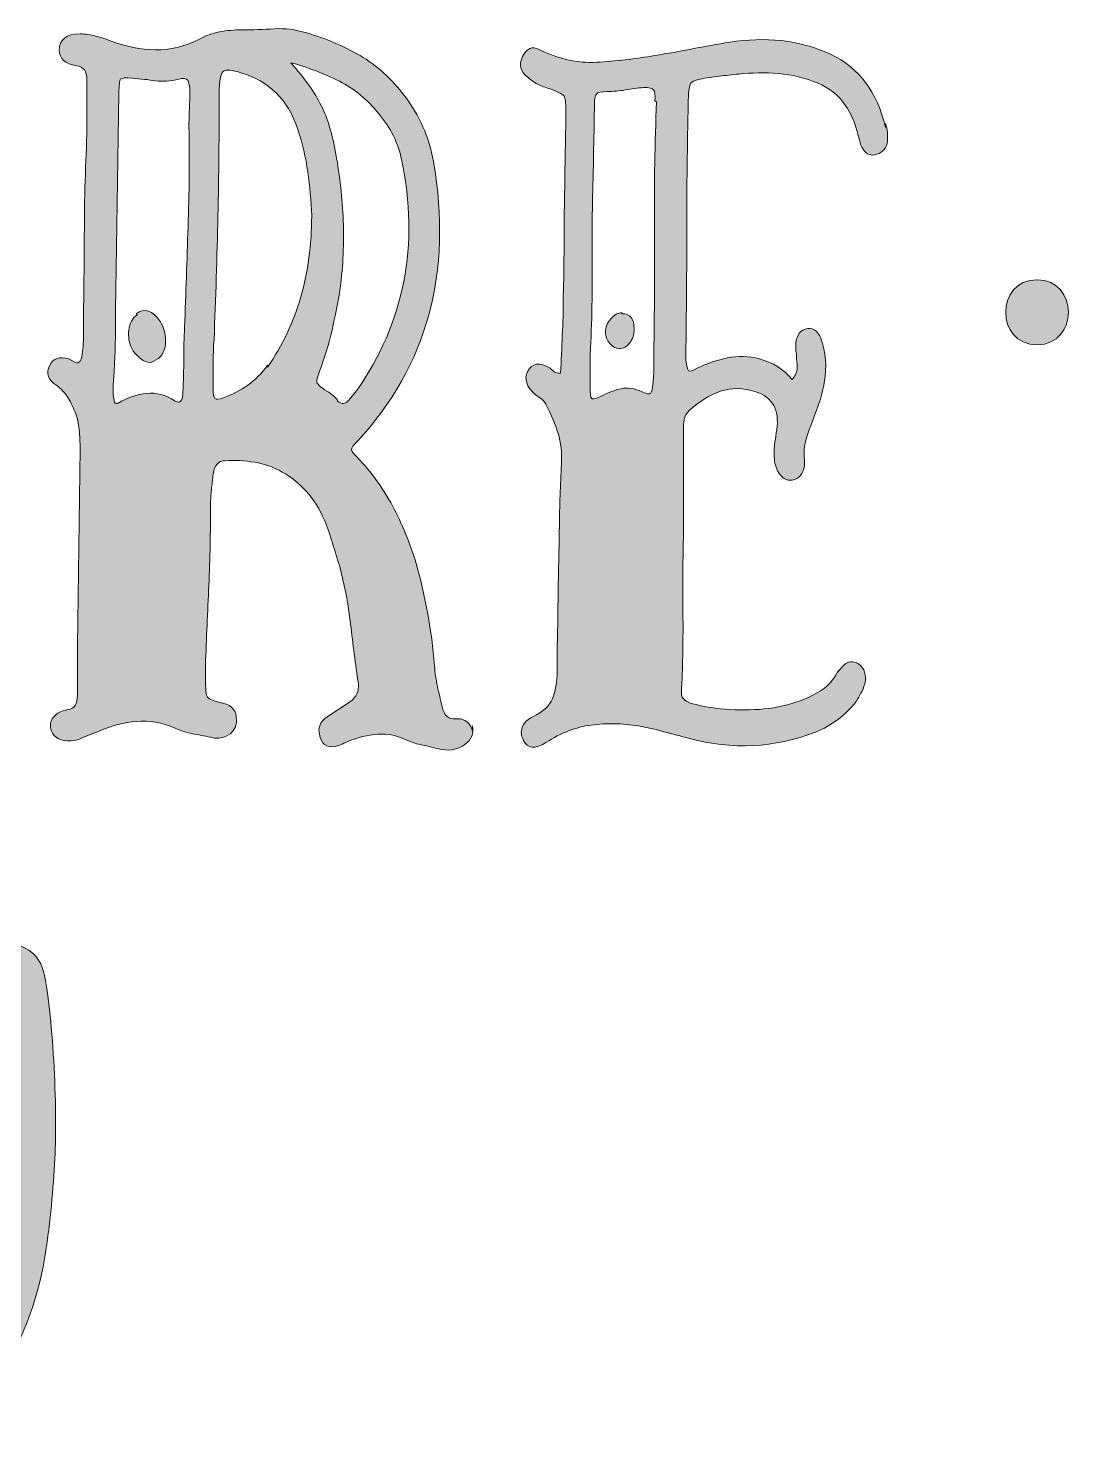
# Model space of a CAD drawing. Header units: inches. Extents: x 96 to 984, y -1025 to -55.
# Drawn here: x 741.5 to 952.5, y -853.2 to -570.7 of the extents above; entities that cross this region are included whole.
import ezdxf

# ---------------------------------------------------------------- set-up
doc = ezdxf.new("R2010")
doc.units = ezdxf.units.IN
doc.header["$MEASUREMENT"] = 0
doc.layers.add('Layer 1', color=7, linetype='Continuous')

# ---------------------------------------------------------------- blocks, each defined once
blk = doc.blocks.new('block 2')
at = {"layer": 'Layer 1', "true_color": 0x71020c}
h = blk.add_hatch(color=16, dxfattribs=at)
h.dxf.hatch_style = 2
edge = h.paths.add_edge_path()
edge.add_spline(control_points=[(830.71, -711.87), (830.37, -710.49), (829.56, -709.67), (828.28, -709.39), (828.28, -709.39), (827.24, -709.39), (827.24, -709.39), (825.85, -709.53), (824.99, -708.7), (824.64, -706.91), (824.29, -705.54), (823.97, -704.19), (823.68, -702.88), (823.39, -701.58), (823.19, -700.17), (823.08, -698.65), (822.5, -691.63), (821.28, -684.82), (819.43, -678.21), (818.16, -674.08), (816.57, -670.22), (814.66, -666.64), (812.75, -663.06), (810.41, -659.83), (807.63, -656.94), (806.82, -656.11), (806.41, -655.56), (806.41, -655.28), (806.41, -655.01), (806.82, -654.46), (807.63, -653.63), (821.63, -638.49), (826.72, -619.77), (822.9, -597.46), (821.97, -592.51), (820.07, -588.17), (817.18, -584.45), (814.51, -580.88), (811.5, -578.12), (808.15, -576.19), (804.79, -574.27), (801.21, -572.75), (797.39, -571.65), (795.19, -570.96), (793.02, -570.69), (790.88, -570.83), (788.74, -570.96), (786.57, -571.03), (784.37, -571.03), (782.87, -571.03), (781.39, -571.17), (779.94, -571.44), (778.5, -571.72), (777.14, -572.2), (775.87, -572.89), (772.86, -574.41), (769.91, -575.13), (767.02, -575.06), (764.12, -574.99), (761.17, -574.41), (758.16, -573.3), (757.12, -572.89), (756.08, -572.55), (755.04, -572.27), (754, -572), (752.96, -571.86), (751.92, -571.86), (749.14, -571.86), (747.75, -572.96), (747.75, -575.16), (747.75, -576.81), (748.9, -577.85), (751.22, -578.26), (752.61, -578.4), (753.3, -579.36), (753.3, -581.15), (753.3, -581.15), (753.3, -587.96), (753.3, -587.96), (753.3, -591.55), (753.22, -595.13), (753.04, -598.7), (752.87, -602.28), (752.78, -605.86), (752.78, -609.44), (752.78, -613.3), (752.75, -617.12), (752.7, -620.9), (752.64, -624.69), (752.61, -628.51), (752.61, -632.36), (752.61, -633.05), (752.58, -633.78), (752.52, -634.53), (752.46, -635.29), (752.38, -636.01), (752.26, -636.7), (752.03, -637.8), (751.51, -638.15), (750.7, -637.73), (750.7, -637.73), (749.66, -637.11), (749.66, -637.11), (747.81, -636.56), (746.53, -636.98), (745.84, -638.35), (745.03, -640), (745.49, -641.38), (747.23, -642.48), (748.15, -643.17), (748.88, -643.93), (749.4, -644.75), (749.92, -645.58), (750.41, -646.54), (750.87, -647.65), (751.34, -648.88), (751.63, -650.12), (751.74, -651.36), (751.85, -652.6), (751.92, -653.84), (751.92, -655.08), (751.92, -655.08), (751.39, -694.73), (751.39, -694.73), (751.39, -694.73), (751.39, -704.64), (751.39, -704.64), (751.39, -706.43), (750.76, -707.4), (749.48, -707.53), (748.33, -707.81), (747.52, -708.15), (747.06, -708.56), (746.24, -709.25), (745.9, -710.08), (746.01, -711.04), (746.13, -712.28), (746.77, -713.1), (747.92, -713.52), (749.08, -713.93), (750.29, -713.93), (751.57, -713.52), (752.26, -713.24), (752.96, -712.97), (753.65, -712.69), (754.34, -712.42), (755.04, -712.15), (755.73, -711.87), (758.28, -710.77), (760.79, -710.11), (763.28, -709.91), (765.77, -709.7), (768.34, -710.15), (771.01, -711.25), (772.16, -711.8), (773.32, -712.18), (774.48, -712.38), (775.63, -712.59), (776.85, -712.83), (778.12, -713.1), (779.28, -713.38), (780.32, -713.31), (781.25, -712.9), (782.64, -712.21), (783.33, -711.11), (783.33, -709.59), (783.33, -707.81), (782.46, -706.71), (780.73, -706.29), (778.88, -705.88), (777.8, -705.47), (777.52, -705.05), (777.23, -704.64), (777.08, -703.33), (777.08, -701.13), (777.08, -701.13), (777.08, -698.65), (777.08, -698.65), (777.31, -693.28), (777.54, -687.91), (777.78, -682.54), (778.01, -677.17), (778.12, -671.81), (778.12, -666.44), (778.12, -665.33), (778.18, -664.3), (778.3, -663.34), (778.41, -662.38), (778.53, -661.35), (778.64, -660.24), (778.88, -658.45), (779.69, -657.56), (781.08, -657.56), (783.04, -657.42), (785.01, -657.52), (786.98, -657.87), (788.94, -658.21), (790.79, -658.87), (792.53, -659.83), (794.26, -660.79), (795.85, -662.07), (797.3, -663.65), (798.75, -665.23), (799.99, -667.2), (801.03, -669.53), (801.61, -671.05), (802.13, -672.56), (802.6, -674.08), (803.06, -675.59), (803.52, -677.11), (803.99, -678.62), (805.03, -682.48), (805.78, -686.4), (806.24, -690.39), (806.7, -694.38), (807.22, -698.38), (807.8, -702.37), (807.92, -703.88), (807.4, -705.05), (806.24, -705.88), (806.24, -705.88), (801.55, -708.98), (801.55, -708.98), (800.17, -709.94), (799.65, -711.11), (799.99, -712.49), (800.34, -714.42), (801.38, -715.24), (803.12, -714.97), (803.7, -714.83), (804.56, -714.48), (805.72, -713.93), (807.69, -713.1), (809.68, -712.63), (811.71, -712.49), (813.73, -712.35), (815.73, -712.76), (817.7, -713.73), (818.62, -714.14), (819.6, -714.45), (820.65, -714.66), (821.69, -714.86), (822.67, -715.1), (823.6, -715.38), (825.79, -715.93), (827.65, -715.66), (829.15, -714.55), (830.54, -713.59), (831.06, -712.35), (830.71, -710.83), (830.71, -710.83), (830.71, -711.87), (830.71, -711.87)], knot_values=[0, 0, 0, 0, 1, 1, 1, 2, 2, 2, 3, 3, 3, 4, 4, 4, 5, 5, 5, 6, 6, 6, 7, 7, 7, 8, 8, 8, 9, 9, 9, 10, 10, 10, 11, 11, 11, 12, 12, 12, 13, 13, 13, 14, 14, 14, 15, 15, 15, 16, 16, 16, 17, 17, 17, 18, 18, 18, 19, 19, 19, 20, 20, 20, 21, 21, 21, 22, 22, 22, 23, 23, 23, 24, 24, 24, 25, 25, 25, 26, 26, 26, 27, 27, 27, 28, 28, 28, 29, 29, 29, 30, 30, 30, 31, 31, 31, 32, 32, 32, 33, 33, 33, 34, 34, 34, 35, 35, 35, 36, 36, 36, 37, 37, 37, 38, 38, 38, 39, 39, 39, 40, 40, 40, 41, 41, 41, 42, 42, 42, 43, 43, 43, 44, 44, 44, 45, 45, 45, 46, 46, 46, 47, 47, 47, 48, 48, 48, 49, 49, 49, 50, 50, 50, 51, 51, 51, 52, 52, 52, 53, 53, 53, 54, 54, 54, 55, 55, 55, 56, 56, 56, 57, 57, 57, 58, 58, 58, 59, 59, 59, 60, 60, 60, 61, 61, 61, 62, 62, 62, 63, 63, 63, 64, 64, 64, 65, 65, 65, 66, 66, 66, 67, 67, 67, 68, 68, 68, 69, 69, 69, 70, 70, 70, 71, 71, 71, 72, 72, 72, 73, 73, 73, 74, 74, 74, 75, 75, 75, 76, 76, 76, 77, 77, 77, 78, 78, 78, 79, 79, 79, 80, 80, 80, 81, 81, 81, 82, 82, 82, 83, 83, 83, 84, 84, 84, 84], degree=3, periodic=1)
edge = h.paths.add_edge_path()
edge.add_spline(control_points=[(773.87, -587.04), (773.81, -588.21), (773.78, -589.34), (773.78, -590.44), (773.9, -597.19), (773.84, -603.9), (773.61, -610.58), (773.38, -617.26), (773.15, -623.97), (772.92, -630.71), (772.8, -632.91), (772.74, -635.08), (772.74, -637.22), (772.74, -639.35), (772.68, -641.52), (772.57, -643.72), (772.57, -645.51), (772.05, -646.13), (771.03, -645.58), (769.09, -644.34), (767.17, -643.82), (765.28, -644.03), (763.4, -644.24), (761.48, -644.89), (759.54, -645.99), (759.54, -645.99), (758.85, -645.99), (758.85, -645.99), (758.51, -644.34), (758.45, -642.62), (758.68, -640.83), (758.91, -637.25), (759.03, -633.64), (759.03, -629.99), (759.03, -626.34), (759.09, -622.73), (759.2, -619.15), (759.2, -619.15), (759.72, -583.84), (759.72, -583.84), (759.72, -582.18), (759.83, -581.22), (760.06, -580.94), (760.29, -580.67), (761.09, -580.6), (762.46, -580.74), (764.07, -580.88), (765.61, -581.05), (767.09, -581.25), (768.58, -581.46), (770.13, -581.36), (771.73, -580.94), (772.64, -580.67), (773.24, -580.74), (773.53, -581.15), (773.82, -581.56), (773.96, -582.39), (773.96, -583.63), (773.96, -584.73), (773.93, -585.87), (773.87, -587.04)], knot_values=[0, 0, 0, 0, 1, 1, 1, 2, 2, 2, 3, 3, 3, 4, 4, 4, 5, 5, 5, 6, 6, 6, 7, 7, 7, 8, 8, 8, 9, 9, 9, 10, 10, 10, 11, 11, 11, 12, 12, 12, 13, 13, 13, 14, 14, 14, 15, 15, 15, 16, 16, 16, 17, 17, 17, 18, 18, 18, 19, 19, 19, 20, 20, 20, 20], degree=3, periodic=1)
edge = h.paths.add_edge_path()
edge.add_spline(control_points=[(796.26, -624.62), (794.81, -629.65), (792.59, -634.36), (789.58, -638.76), (789.58, -638.76), (789.58, -638.35), (789.58, -638.35), (788.42, -640), (787.09, -641.35), (785.59, -642.38), (784.08, -643.41), (782.46, -644.27), (780.73, -644.96), (779.8, -645.24), (779.22, -645.27), (778.99, -645.06), (778.76, -644.86), (778.64, -644.2), (778.64, -643.1), (778.64, -641.45), (778.64, -639.8), (778.64, -638.15), (778.64, -636.49), (778.7, -634.84), (778.82, -633.19), (779.51, -616.67), (779.86, -600.15), (779.86, -583.63), (779.86, -581.29), (780.12, -579.88), (780.64, -579.4), (781.16, -578.92), (782.4, -579.02), (784.37, -579.7), (787.03, -580.53), (789.32, -581.84), (791.23, -583.63), (793.14, -585.42), (794.61, -587.9), (795.65, -591.06), (796.58, -593.82), (797.24, -596.64), (797.65, -599.53), (798.05, -602.42), (798.31, -605.38), (798.43, -608.41), (798.43, -614.19), (797.71, -619.6), (796.26, -624.62)], knot_values=[0, 0, 0, 0, 1, 1, 1, 2, 2, 2, 3, 3, 3, 4, 4, 4, 5, 5, 5, 6, 6, 6, 7, 7, 7, 8, 8, 8, 9, 9, 9, 10, 10, 10, 11, 11, 11, 12, 12, 12, 13, 13, 13, 14, 14, 14, 15, 15, 15, 16, 16, 16, 16], degree=3, periodic=1)
edge = h.paths.add_edge_path()
edge.add_spline(control_points=[(805.89, -645.37), (805.2, -646.2), (804.45, -646.27), (803.64, -645.58), (803.64, -645.58), (803.64, -645.37), (803.64, -645.37), (803.06, -644.68), (802.19, -644), (801.03, -643.31), (800.11, -642.62), (799.59, -642.14), (799.47, -641.86), (799.35, -641.59), (799.53, -640.83), (799.99, -639.59), (801.03, -636.84), (801.87, -634.09), (802.51, -631.33), (803.14, -628.58), (803.7, -625.76), (804.16, -622.86), (804.74, -618.32), (804.94, -613.81), (804.77, -609.34), (804.59, -604.86), (804.1, -600.43), (803.29, -596.02), (802.6, -592.03), (801.61, -588.76), (800.34, -586.21), (799.06, -583.66), (797.04, -580.81), (794.26, -577.64), (797.74, -578.6), (800.97, -579.84), (803.99, -581.36), (806.99, -582.87), (809.65, -585.07), (811.97, -587.96), (814.28, -590.72), (815.79, -593.75), (816.48, -597.05), (820.07, -614.26), (817.06, -629.75), (807.45, -643.51), (807.45, -643.51), (805.89, -645.37), (805.89, -645.37)], knot_values=[0, 0, 0, 0, 1, 1, 1, 2, 2, 2, 3, 3, 3, 4, 4, 4, 5, 5, 5, 6, 6, 6, 7, 7, 7, 8, 8, 8, 9, 9, 9, 10, 10, 10, 11, 11, 11, 12, 12, 12, 13, 13, 13, 14, 14, 14, 15, 15, 15, 16, 16, 16, 16], degree=3, periodic=1)
h = blk.add_hatch(color=16, dxfattribs=at)
h.dxf.hatch_style = 2
edge = h.paths.add_edge_path()
edge.add_spline(control_points=[(913.68, -590.65), (911.94, -583.49), (908.3, -578.6), (902.74, -575.99), (899.39, -574.48), (896.03, -573.54), (892.68, -573.2), (889.32, -572.86), (885.91, -572.96), (882.43, -573.51), (879.89, -573.92), (877.37, -574.37), (874.88, -574.85), (872.39, -575.34), (869.88, -575.78), (867.33, -576.19), (863.4, -576.88), (859.49, -577.33), (855.62, -577.54), (851.74, -577.74), (847.9, -576.88), (844.08, -574.95), (842.69, -574.27), (841.59, -574.75), (840.78, -576.4), (839.97, -578.05), (840.32, -579.43), (841.82, -580.53), (842.51, -581.22), (843.27, -581.74), (844.08, -582.08), (844.88, -582.43), (845.75, -582.73), (846.68, -583.01), (848.07, -583.56), (848.88, -584.01), (849.11, -584.35), (849.34, -584.7), (849.46, -585.63), (849.46, -587.14), (849.46, -589.48), (849.43, -591.86), (849.37, -594.26), (849.31, -596.67), (849.28, -599.05), (849.28, -601.39), (849.17, -605.38), (849.11, -609.31), (849.11, -613.16), (849.11, -617.01), (849.05, -620.94), (848.94, -624.93), (848.94, -627.41), (848.88, -629.88), (848.76, -632.36), (848.65, -634.84), (848.53, -637.39), (848.42, -640), (847.84, -640), (847.4, -639.9), (847.11, -639.69), (846.82, -639.49), (846.56, -639.25), (846.33, -638.97), (844.13, -637.73), (842.63, -637.94), (841.82, -639.59), (841.01, -641.11), (841.53, -642.69), (843.38, -644.34), (843.84, -644.62), (844.28, -644.93), (844.68, -645.27), (845.09, -645.61), (845.41, -646.06), (845.64, -646.61), (846.56, -648.4), (847.32, -650.23), (847.9, -652.08), (848.47, -653.94), (848.7, -655.97), (848.59, -658.18), (848.36, -662.45), (848.21, -666.68), (848.16, -670.88), (848.1, -675.08), (848.01, -679.31), (847.9, -683.58), (847.9, -686.33), (847.87, -689.02), (847.81, -691.63), (847.75, -694.25), (847.72, -696.93), (847.72, -699.68), (847.72, -702.03), (847.4, -703.92), (846.77, -705.36), (846.13, -706.81), (844.83, -708.01), (842.86, -708.98), (841.71, -709.53), (840.98, -710.25), (840.69, -711.14), (840.4, -712.04), (840.49, -712.9), (840.95, -713.73), (841.76, -715.38), (843.27, -715.52), (845.47, -714.14), (848.47, -712.21), (851.51, -711.04), (854.58, -710.63), (857.64, -710.22), (860.8, -710.29), (864.04, -710.83), (865.77, -711.11), (867.48, -711.49), (869.16, -711.97), (870.83, -712.45), (872.54, -712.9), (874.28, -713.31), (882.84, -715.66), (891.29, -715.24), (899.62, -712.07), (901.24, -711.39), (902.71, -710.56), (904.04, -709.59), (905.37, -708.63), (906.62, -707.4), (907.78, -705.88), (908.12, -705.33), (908.44, -704.78), (908.73, -704.23), (909.02, -703.68), (909.28, -703.06), (909.51, -702.37), (909.86, -700.58), (909.45, -699.27), (908.3, -698.44), (907.14, -697.62), (906.04, -697.76), (905, -698.86), (905, -698.86), (903.96, -700.1), (903.96, -700.1), (903.15, -701.61), (902.16, -702.75), (901.01, -703.5), (899.85, -704.26), (898.63, -704.92), (897.36, -705.47), (895.16, -706.29), (892.79, -706.91), (890.24, -707.32), (887.58, -707.6), (884.98, -707.67), (882.43, -707.53), (879.89, -707.4), (877.28, -706.98), (874.62, -706.29), (873.93, -706.02), (873.41, -705.71), (873.06, -705.36), (872.72, -705.02), (872.6, -704.3), (872.72, -703.19), (872.95, -698.24), (873.03, -693.25), (872.98, -688.22), (872.92, -683.2), (872.95, -678.14), (873.06, -673.05), (873.06, -673.05), (873.06, -651.36), (873.06, -651.36), (873.06, -650.67), (873.12, -649.99), (873.24, -649.3), (873.35, -648.61), (873.7, -647.99), (874.28, -647.44), (876.24, -645.65), (878.33, -644.38), (880.53, -643.62), (882.72, -642.86), (885.09, -642.9), (887.64, -643.72), (891, -644.82), (892.39, -647.37), (891.81, -651.36), (891.69, -652.19), (891.57, -653.01), (891.46, -653.84), (891.34, -654.67), (891.29, -655.49), (891.29, -656.32), (891.29, -657.56), (891.52, -658.66), (891.98, -659.62), (892.79, -661), (893.78, -661.62), (894.93, -661.48), (896.32, -661.21), (897.13, -660.24), (897.36, -658.59), (897.36, -658.59), (897.36, -657.35), (897.36, -657.35), (897.24, -656.11), (897.3, -654.97), (897.53, -653.94), (897.77, -652.91), (898.11, -651.85), (898.58, -650.74), (899.15, -649.23), (899.7, -647.75), (900.23, -646.3), (900.75, -644.86), (901.12, -643.38), (901.35, -641.86), (901.93, -638.7), (901.7, -635.74), (900.66, -632.98), (899.97, -631.33), (898.92, -630.71), (897.53, -631.12), (896.26, -631.54), (895.63, -632.71), (895.63, -634.64), (895.63, -635.05), (895.65, -635.46), (895.71, -635.87), (895.77, -636.29), (895.8, -636.7), (895.8, -637.11), (895.91, -637.8), (895.94, -638.49), (895.89, -639.18), (895.83, -639.87), (895.51, -640.56), (894.93, -641.24), (893.2, -639.18), (891, -637.8), (888.34, -637.11), (886.14, -636.56), (884, -636.49), (881.92, -636.91), (879.83, -637.32), (877.81, -638.01), (875.84, -638.97), (874.91, -639.52), (874.33, -639.69), (874.1, -639.49), (873.87, -639.28), (873.7, -638.56), (873.58, -637.32), (873.58, -637.32), (873.58, -634.84), (873.58, -634.84), (873.7, -626.31), (873.76, -617.84), (873.76, -609.44), (873.76, -601.05), (873.87, -592.58), (874.1, -584.04), (874.22, -582.8), (874.37, -582.05), (874.54, -581.77), (874.71, -581.5), (875.32, -581.22), (876.36, -580.94), (877.63, -580.67), (878.93, -580.46), (880.27, -580.33), (881.59, -580.19), (882.9, -580.05), (884.17, -579.91), (886.83, -579.64), (889.49, -579.6), (892.15, -579.81), (894.82, -580.01), (897.48, -580.67), (900.14, -581.77), (904.07, -583.42), (906.67, -586.66), (907.95, -591.47), (908.18, -592.16), (908.35, -592.79), (908.47, -593.33), (908.58, -593.89), (908.82, -594.44), (909.16, -594.99), (909.86, -596.09), (910.78, -596.43), (911.94, -596.02), (913.21, -595.61), (913.91, -594.71), (914.03, -593.33), (914.14, -592.23), (914.03, -591.06), (913.68, -589.82), (913.68, -589.82), (913.68, -590.65), (913.68, -590.65)], knot_values=[0, 0, 0, 0, 1, 1, 1, 2, 2, 2, 3, 3, 3, 4, 4, 4, 5, 5, 5, 6, 6, 6, 7, 7, 7, 8, 8, 8, 9, 9, 9, 10, 10, 10, 11, 11, 11, 12, 12, 12, 13, 13, 13, 14, 14, 14, 15, 15, 15, 16, 16, 16, 17, 17, 17, 18, 18, 18, 19, 19, 19, 20, 20, 20, 21, 21, 21, 22, 22, 22, 23, 23, 23, 24, 24, 24, 25, 25, 25, 26, 26, 26, 27, 27, 27, 28, 28, 28, 29, 29, 29, 30, 30, 30, 31, 31, 31, 32, 32, 32, 33, 33, 33, 34, 34, 34, 35, 35, 35, 36, 36, 36, 37, 37, 37, 38, 38, 38, 39, 39, 39, 40, 40, 40, 41, 41, 41, 42, 42, 42, 43, 43, 43, 44, 44, 44, 45, 45, 45, 46, 46, 46, 47, 47, 47, 48, 48, 48, 49, 49, 49, 50, 50, 50, 51, 51, 51, 52, 52, 52, 53, 53, 53, 54, 54, 54, 55, 55, 55, 56, 56, 56, 57, 57, 57, 58, 58, 58, 59, 59, 59, 60, 60, 60, 61, 61, 61, 62, 62, 62, 63, 63, 63, 64, 64, 64, 65, 65, 65, 66, 66, 66, 67, 67, 67, 68, 68, 68, 69, 69, 69, 70, 70, 70, 71, 71, 71, 72, 72, 72, 73, 73, 73, 74, 74, 74, 75, 75, 75, 76, 76, 76, 77, 77, 77, 78, 78, 78, 79, 79, 79, 80, 80, 80, 81, 81, 81, 82, 82, 82, 83, 83, 83, 84, 84, 84, 85, 85, 85, 86, 86, 86, 87, 87, 87, 88, 88, 88, 89, 89, 89, 90, 90, 90, 91, 91, 91, 92, 92, 92, 93, 93, 93, 94, 94, 94, 95, 95, 95, 96, 96, 96, 97, 97, 97, 98, 98, 98, 99, 99, 99, 100, 100, 100, 101, 101, 101, 101], degree=3, periodic=1)
edge = h.paths.add_edge_path()
edge.add_spline(control_points=[(867.16, -634.43), (867.16, -635.67), (867.16, -636.91), (867.16, -638.15), (867.16, -639.39), (867.1, -640.62), (866.99, -641.86), (866.87, -643.1), (866.7, -643.82), (866.47, -644.03), (866.24, -644.24), (865.67, -644.13), (864.76, -643.72), (863.27, -643.03), (861.88, -642.83), (860.57, -643.1), (859.25, -643.38), (857.97, -643.86), (856.71, -644.55), (855.57, -645.1), (854.89, -645.27), (854.66, -645.06), (854.43, -644.86), (854.32, -644), (854.32, -642.48), (854.32, -642.48), (854.32, -637.53), (854.32, -637.53), (854.66, -630.92), (854.81, -624.38), (854.75, -617.91), (854.69, -611.44), (854.78, -604.9), (855.01, -598.29), (855.01, -596.36), (855.04, -594.4), (855.1, -592.4), (855.16, -590.41), (855.19, -588.45), (855.19, -586.52), (855.19, -585.14), (855.33, -584.28), (855.61, -583.94), (855.9, -583.6), (856.61, -583.42), (857.75, -583.42), (859.01, -583.42), (860.23, -583.32), (861.43, -583.11), (862.63, -582.91), (863.86, -582.73), (865.11, -582.6), (866.14, -582.6), (866.79, -582.77), (867.08, -583.11), (867.37, -583.46), (867.45, -584.18), (867.34, -585.28), (867.34, -585.28), (867.68, -585.49), (867.68, -585.49), (867.33, -593.75), (867.19, -601.9), (867.25, -609.96), (867.31, -618.01), (867.28, -626.17), (867.16, -634.43)], knot_values=[0, 0, 0, 0, 1, 1, 1, 2, 2, 2, 3, 3, 3, 4, 4, 4, 5, 5, 5, 6, 6, 6, 7, 7, 7, 8, 8, 8, 9, 9, 9, 10, 10, 10, 11, 11, 11, 12, 12, 12, 13, 13, 13, 14, 14, 14, 15, 15, 15, 16, 16, 16, 17, 17, 17, 18, 18, 18, 19, 19, 19, 20, 20, 20, 21, 21, 21, 22, 22, 22, 22], degree=3, periodic=1)
h = blk.add_hatch(color=16, dxfattribs=at)
h.dxf.hatch_style = 2
edge = h.paths.add_edge_path()
edge.add_spline(control_points=[(944.08, -621.24), (935.7, -621.24), (935.68, -634.27), (944.08, -634.27), (952.47, -634.27), (952.48, -621.24), (944.08, -621.24)], knot_values=[0, 0, 0, 0, 1, 1, 1, 2, 2, 2, 2], degree=3, periodic=1)
h = blk.add_hatch(color=16, dxfattribs=at)
h.dxf.hatch_style = 2
edge = h.paths.add_edge_path()
edge.add_spline(control_points=[(763.2, -628.03), (763.2, -628.03), (763.37, -628.23), (763.37, -628.23), (762.44, -628.92), (761.89, -629.96), (761.72, -631.33), (761.55, -632.71), (761.75, -633.95), (762.33, -635.05), (762.68, -635.74), (763.14, -636.29), (763.72, -636.7), (764.87, -637.94), (766.03, -638.15), (767.19, -637.32), (768.46, -636.63), (769.1, -635.32), (769.1, -633.4), (769.1, -632.02), (768.75, -630.78), (768.06, -629.68), (766.44, -627.34), (764.82, -626.79), (763.2, -628.03)], knot_values=[0, 0, 0, 0, 1, 1, 1, 2, 2, 2, 3, 3, 3, 4, 4, 4, 5, 5, 5, 6, 6, 6, 7, 7, 7, 8, 8, 8, 8], degree=3, periodic=1)
h = blk.add_hatch(color=16, dxfattribs=at)
h.dxf.hatch_style = 2
edge = h.paths.add_edge_path()
edge.add_spline(control_points=[(860.74, -628.03), (860.74, -628.03), (860.74, -627.82), (860.74, -627.82), (859.93, -627.82), (859.18, -628.23), (858.48, -629.06), (857.79, -629.88), (857.44, -630.78), (857.44, -631.74), (857.44, -632.57), (857.73, -633.33), (858.31, -634.01), (858.89, -634.71), (859.52, -635.05), (860.22, -635.05), (861.03, -635.05), (861.72, -634.67), (862.3, -633.91), (862.88, -633.16), (863.17, -632.23), (863.17, -631.12), (863.17, -629.06), (862.36, -628.03), (860.74, -628.03)], knot_values=[0, 0, 0, 0, 1, 1, 1, 2, 2, 2, 3, 3, 3, 4, 4, 4, 5, 5, 5, 6, 6, 6, 7, 7, 7, 8, 8, 8, 8], degree=3, periodic=1)
h = blk.add_hatch(color=16, dxfattribs=at)
h.dxf.hatch_style = 2
edge = h.paths.add_edge_path()
edge.add_spline(control_points=[(746.54, -776.66), (746.3, -772.98), (746, -769.63), (745.65, -766.61), (745.29, -763.58), (744.94, -761.42), (744.58, -760.11), (743.99, -757.97), (742.8, -756.43), (741.02, -755.48), (739.24, -754.53), (737.34, -754.06), (735.33, -754.06), (734.97, -754.18), (734.55, -754.24), (734.08, -754.24), (733.73, -754.24), (733.07, -753.88), (732.12, -753.17), (727.5, -749.61), (722.27, -747.83), (716.47, -747.83), (710.77, -747.83), (705.34, -749.61), (700.18, -753.17), (695.02, -756.73), (691.08, -761.77), (688.35, -768.3), (686.09, -773.63), (685.15, -779.21), (685.5, -785.02), (685.62, -788.7), (686.24, -792.23), (687.37, -795.61), (688.5, -798.99), (690.13, -801.96), (692.26, -804.51), (694.4, -807.06), (697.01, -809.08), (700.09, -810.56), (703.18, -812.04), (706.68, -812.78), (710.59, -812.78), (713.08, -812.78), (715.46, -812.58), (717.71, -812.16), (719.96, -811.75), (722.16, -810.89), (724.29, -809.58), (724.29, -809.58), (726.25, -808.51), (726.25, -808.51), (726.37, -808.51), (726.43, -808.75), (726.43, -809.23), (726.43, -809.58), (726.37, -810.23), (726.25, -811.18), (726.13, -812.13), (725.96, -813.2), (725.72, -814.39), (725.48, -815.57), (725.21, -816.76), (724.92, -817.94), (724.62, -819.13), (724.35, -820.14), (724.12, -820.97), (721.63, -829.75), (717.35, -834.14), (711.3, -834.14), (707.39, -834.14), (704.6, -832.3), (702.94, -828.62), (700.92, -823.99), (697.84, -821.68), (693.69, -821.68), (689.65, -821.68), (686.75, -823.52), (684.97, -827.2), (684.25, -828.86), (683.99, -830.55), (684.17, -832.27), (684.34, -833.99), (685.08, -836.1), (686.39, -838.59), (688.76, -843.57), (692.02, -847.25), (696.18, -849.62), (700.33, -851.99), (705.07, -853.18), (710.42, -853.18), (718.13, -853.18), (724.29, -851.37), (728.92, -847.75), (733.55, -844.13), (737.17, -839.57), (739.78, -834.05), (742.38, -828.53), (744.16, -822.42), (745.12, -815.72), (746.06, -809.02), (746.66, -802.64), (746.9, -796.59), (747.01, -794.22), (747.04, -791.22), (746.98, -787.6), (746.92, -783.99), (746.78, -780.34), (746.54, -776.66)], knot_values=[0, 0, 0, 0, 1, 1, 1, 2, 2, 2, 3, 3, 3, 4, 4, 4, 5, 5, 5, 6, 6, 6, 7, 7, 7, 8, 8, 8, 9, 9, 9, 10, 10, 10, 11, 11, 11, 12, 12, 12, 13, 13, 13, 14, 14, 14, 15, 15, 15, 16, 16, 16, 17, 17, 17, 18, 18, 18, 19, 19, 19, 20, 20, 20, 21, 21, 21, 22, 22, 22, 23, 23, 23, 24, 24, 24, 25, 25, 25, 26, 26, 26, 27, 27, 27, 28, 28, 28, 29, 29, 29, 30, 30, 30, 31, 31, 31, 32, 32, 32, 33, 33, 33, 34, 34, 34, 35, 35, 35, 36, 36, 36, 36], degree=3, periodic=1)
edge = h.paths.add_edge_path()
edge.add_spline(control_points=[(726.79, -773.81), (726.43, -775.35), (725.75, -777.28), (724.74, -779.6), (723.73, -781.91), (722.54, -784.11), (721.18, -786.18), (719.82, -788.26), (718.27, -790.04), (716.55, -791.52), (714.83, -793), (712.96, -793.74), (710.95, -793.74), (709.52, -793.74), (708.4, -793.39), (707.57, -792.67), (706.74, -791.96), (706.14, -791.07), (705.79, -790.01), (705.43, -788.94), (705.22, -787.81), (705.16, -786.62), (705.1, -785.44), (705.07, -784.31), (705.07, -783.24), (705.07, -781.94), (705.07, -780.93), (705.07, -780.22), (705.07, -779.51), (705.13, -778.88), (705.25, -778.35), (705.37, -777.82), (705.52, -777.31), (705.7, -776.84), (705.88, -776.36), (706.14, -775.71), (706.5, -774.88), (708.4, -770.97), (710.83, -768.3), (713.8, -766.87), (715.1, -766.16), (716.35, -765.8), (717.53, -765.8), (719.43, -765.8), (721.51, -766.87), (723.76, -769.01), (724.35, -769.6), (724.92, -770.11), (725.45, -770.52), (725.99, -770.94), (726.37, -771.2), (726.61, -771.32), (726.96, -771.56), (727.14, -771.8), (727.14, -772.03), (727.14, -772.27), (727.02, -772.86), (726.79, -773.81)], knot_values=[0, 0, 0, 0, 1, 1, 1, 2, 2, 2, 3, 3, 3, 4, 4, 4, 5, 5, 5, 6, 6, 6, 7, 7, 7, 8, 8, 8, 9, 9, 9, 10, 10, 10, 11, 11, 11, 12, 12, 12, 13, 13, 13, 14, 14, 14, 15, 15, 15, 16, 16, 16, 17, 17, 17, 18, 18, 18, 19, 19, 19, 19], degree=3, periodic=1)
at = {"layer": 'Layer 1', "lineweight": 0}
for points, knots in [([(830.71, -711.87), (830.37, -710.49), (829.56, -709.67), (828.28, -709.39), (828.28, -709.39), (827.24, -709.39), (827.24, -709.39), (825.85, -709.53), (824.99, -708.7), (824.64, -706.91), (824.29, -705.54), (823.97, -704.19), (823.68, -702.88), (823.39, -701.58), (823.19, -700.17), (823.08, -698.65), (822.5, -691.63), (821.28, -684.82), (819.43, -678.21), (818.16, -674.08), (816.57, -670.22), (814.66, -666.64), (812.75, -663.06), (810.41, -659.83), (807.63, -656.94), (806.82, -656.11), (806.41, -655.56), (806.41, -655.28), (806.41, -655.01), (806.82, -654.46), (807.63, -653.63), (821.63, -638.49), (826.72, -619.77), (822.9, -597.46), (821.97, -592.51), (820.07, -588.17), (817.18, -584.45), (814.51, -580.88), (811.5, -578.12), (808.15, -576.19), (804.79, -574.27), (801.21, -572.75), (797.39, -571.65), (795.19, -570.96), (793.02, -570.69), (790.88, -570.83), (788.74, -570.96), (786.57, -571.03), (784.37, -571.03), (782.87, -571.03), (781.39, -571.17), (779.94, -571.44), (778.5, -571.72), (777.14, -572.2), (775.87, -572.89), (772.86, -574.41), (769.91, -575.13), (767.02, -575.06), (764.12, -574.99), (761.17, -574.41), (758.16, -573.3), (757.12, -572.89), (756.08, -572.55), (755.04, -572.27), (754, -572), (752.96, -571.86), (751.92, -571.86), (749.14, -571.86), (747.75, -572.96), (747.75, -575.16), (747.75, -576.81), (748.9, -577.85), (751.22, -578.26), (752.61, -578.4), (753.3, -579.36), (753.3, -581.15), (753.3, -581.15), (753.3, -587.96), (753.3, -587.96), (753.3, -591.55), (753.22, -595.13), (753.04, -598.7), (752.87, -602.28), (752.78, -605.86), (752.78, -609.44), (752.78, -613.3), (752.75, -617.12), (752.7, -620.9), (752.64, -624.69), (752.61, -628.51), (752.61, -632.36), (752.61, -633.05), (752.58, -633.78), (752.52, -634.53), (752.46, -635.29), (752.38, -636.01), (752.26, -636.7), (752.03, -637.8), (751.51, -638.15), (750.7, -637.73), (750.7, -637.73), (749.66, -637.11), (749.66, -637.11), (747.81, -636.56), (746.53, -636.98), (745.84, -638.35), (745.03, -640), (745.49, -641.38), (747.23, -642.48), (748.15, -643.17), (748.88, -643.93), (749.4, -644.75), (749.92, -645.58), (750.41, -646.54), (750.87, -647.65), (751.34, -648.88), (751.63, -650.12), (751.74, -651.36), (751.85, -652.6), (751.92, -653.84), (751.92, -655.08), (751.92, -655.08), (751.39, -694.73), (751.39, -694.73), (751.39, -694.73), (751.39, -704.64), (751.39, -704.64), (751.39, -706.43), (750.76, -707.4), (749.48, -707.53), (748.33, -707.81), (747.52, -708.15), (747.06, -708.56), (746.24, -709.25), (745.9, -710.08), (746.01, -711.04), (746.13, -712.28), (746.77, -713.1), (747.92, -713.52), (749.08, -713.93), (750.29, -713.93), (751.57, -713.52), (752.26, -713.24), (752.96, -712.97), (753.65, -712.69), (754.34, -712.42), (755.04, -712.15), (755.73, -711.87), (758.28, -710.77), (760.79, -710.11), (763.28, -709.91), (765.77, -709.7), (768.34, -710.15), (771.01, -711.25), (772.16, -711.8), (773.32, -712.18), (774.48, -712.38), (775.63, -712.59), (776.85, -712.83), (778.12, -713.1), (779.28, -713.38), (780.32, -713.31), (781.25, -712.9), (782.64, -712.21), (783.33, -711.11), (783.33, -709.59), (783.33, -707.81), (782.46, -706.71), (780.73, -706.29), (778.88, -705.88), (777.8, -705.47), (777.52, -705.05), (777.23, -704.64), (777.08, -703.33), (777.08, -701.13), (777.08, -701.13), (777.08, -698.65), (777.08, -698.65), (777.31, -693.28), (777.54, -687.91), (777.78, -682.54), (778.01, -677.17), (778.12, -671.81), (778.12, -666.44), (778.12, -665.33), (778.18, -664.3), (778.3, -663.34), (778.41, -662.38), (778.53, -661.35), (778.64, -660.24), (778.88, -658.45), (779.69, -657.56), (781.08, -657.56), (783.04, -657.42), (785.01, -657.52), (786.98, -657.87), (788.94, -658.21), (790.79, -658.87), (792.53, -659.83), (794.26, -660.79), (795.85, -662.07), (797.3, -663.65), (798.75, -665.23), (799.99, -667.2), (801.03, -669.53), (801.61, -671.05), (802.13, -672.56), (802.6, -674.08), (803.06, -675.59), (803.52, -677.11), (803.99, -678.62), (805.03, -682.48), (805.78, -686.4), (806.24, -690.39), (806.7, -694.38), (807.22, -698.38), (807.8, -702.37), (807.92, -703.88), (807.4, -705.05), (806.24, -705.88), (806.24, -705.88), (801.55, -708.98), (801.55, -708.98), (800.17, -709.94), (799.65, -711.11), (799.99, -712.49), (800.34, -714.42), (801.38, -715.24), (803.12, -714.97), (803.7, -714.83), (804.56, -714.48), (805.72, -713.93), (807.69, -713.1), (809.68, -712.63), (811.71, -712.49), (813.73, -712.35), (815.73, -712.76), (817.7, -713.73), (818.62, -714.14), (819.6, -714.45), (820.65, -714.66), (821.69, -714.86), (822.67, -715.1), (823.6, -715.38), (825.79, -715.93), (827.65, -715.66), (829.15, -714.55), (830.54, -713.59), (831.06, -712.35), (830.71, -710.83), (830.71, -710.83), (830.71, -711.87), (830.71, -711.87)], [0, 0, 0, 0, 1, 1, 1, 2, 2, 2, 3, 3, 3, 4, 4, 4, 5, 5, 5, 6, 6, 6, 7, 7, 7, 8, 8, 8, 9, 9, 9, 10, 10, 10, 11, 11, 11, 12, 12, 12, 13, 13, 13, 14, 14, 14, 15, 15, 15, 16, 16, 16, 17, 17, 17, 18, 18, 18, 19, 19, 19, 20, 20, 20, 21, 21, 21, 22, 22, 22, 23, 23, 23, 24, 24, 24, 25, 25, 25, 26, 26, 26, 27, 27, 27, 28, 28, 28, 29, 29, 29, 30, 30, 30, 31, 31, 31, 32, 32, 32, 33, 33, 33, 34, 34, 34, 35, 35, 35, 36, 36, 36, 37, 37, 37, 38, 38, 38, 39, 39, 39, 40, 40, 40, 41, 41, 41, 42, 42, 42, 43, 43, 43, 44, 44, 44, 45, 45, 45, 46, 46, 46, 47, 47, 47, 48, 48, 48, 49, 49, 49, 50, 50, 50, 51, 51, 51, 52, 52, 52, 53, 53, 53, 54, 54, 54, 55, 55, 55, 56, 56, 56, 57, 57, 57, 58, 58, 58, 59, 59, 59, 60, 60, 60, 61, 61, 61, 62, 62, 62, 63, 63, 63, 64, 64, 64, 65, 65, 65, 66, 66, 66, 67, 67, 67, 68, 68, 68, 69, 69, 69, 70, 70, 70, 71, 71, 71, 72, 72, 72, 73, 73, 73, 74, 74, 74, 75, 75, 75, 76, 76, 76, 77, 77, 77, 78, 78, 78, 79, 79, 79, 80, 80, 80, 81, 81, 81, 82, 82, 82, 83, 83, 83, 84, 84, 84, 84]), ([(913.68, -590.65), (911.94, -583.49), (908.3, -578.6), (902.74, -575.99), (899.39, -574.48), (896.03, -573.54), (892.68, -573.2), (889.32, -572.86), (885.91, -572.96), (882.43, -573.51), (879.89, -573.92), (877.37, -574.37), (874.88, -574.85), (872.39, -575.34), (869.88, -575.78), (867.33, -576.19), (863.4, -576.88), (859.49, -577.33), (855.62, -577.54), (851.74, -577.74), (847.9, -576.88), (844.08, -574.95), (842.69, -574.27), (841.59, -574.75), (840.78, -576.4), (839.97, -578.05), (840.32, -579.43), (841.82, -580.53), (842.51, -581.22), (843.27, -581.74), (844.08, -582.08), (844.88, -582.43), (845.75, -582.73), (846.68, -583.01), (848.07, -583.56), (848.88, -584.01), (849.11, -584.35), (849.34, -584.7), (849.46, -585.63), (849.46, -587.14), (849.46, -589.48), (849.43, -591.86), (849.37, -594.26), (849.31, -596.67), (849.28, -599.05), (849.28, -601.39), (849.17, -605.38), (849.11, -609.31), (849.11, -613.16), (849.11, -617.01), (849.05, -620.94), (848.94, -624.93), (848.94, -627.41), (848.88, -629.88), (848.76, -632.36), (848.65, -634.84), (848.53, -637.39), (848.42, -640), (847.84, -640), (847.4, -639.9), (847.11, -639.69), (846.82, -639.49), (846.56, -639.25), (846.33, -638.97), (844.13, -637.73), (842.63, -637.94), (841.82, -639.59), (841.01, -641.11), (841.53, -642.69), (843.38, -644.34), (843.84, -644.62), (844.28, -644.93), (844.68, -645.27), (845.09, -645.61), (845.41, -646.06), (845.64, -646.61), (846.56, -648.4), (847.32, -650.23), (847.9, -652.08), (848.47, -653.94), (848.7, -655.97), (848.59, -658.18), (848.36, -662.45), (848.21, -666.68), (848.16, -670.88), (848.1, -675.08), (848.01, -679.31), (847.9, -683.58), (847.9, -686.33), (847.87, -689.02), (847.81, -691.63), (847.75, -694.25), (847.72, -696.93), (847.72, -699.68), (847.72, -702.03), (847.4, -703.92), (846.77, -705.36), (846.13, -706.81), (844.83, -708.01), (842.86, -708.98), (841.71, -709.53), (840.98, -710.25), (840.69, -711.14), (840.4, -712.04), (840.49, -712.9), (840.95, -713.73), (841.76, -715.38), (843.27, -715.52), (845.47, -714.14), (848.47, -712.21), (851.51, -711.04), (854.58, -710.63), (857.64, -710.22), (860.8, -710.29), (864.04, -710.83), (865.77, -711.11), (867.48, -711.49), (869.16, -711.97), (870.83, -712.45), (872.54, -712.9), (874.28, -713.31), (882.84, -715.66), (891.29, -715.24), (899.62, -712.07), (901.24, -711.39), (902.71, -710.56), (904.04, -709.59), (905.37, -708.63), (906.62, -707.4), (907.78, -705.88), (908.12, -705.33), (908.44, -704.78), (908.73, -704.23), (909.02, -703.68), (909.28, -703.06), (909.51, -702.37), (909.86, -700.58), (909.45, -699.27), (908.3, -698.44), (907.14, -697.62), (906.04, -697.76), (905, -698.86), (905, -698.86), (903.96, -700.1), (903.96, -700.1), (903.15, -701.61), (902.16, -702.75), (901.01, -703.5), (899.85, -704.26), (898.63, -704.92), (897.36, -705.47), (895.16, -706.29), (892.79, -706.91), (890.24, -707.32), (887.58, -707.6), (884.98, -707.67), (882.43, -707.53), (879.89, -707.4), (877.28, -706.98), (874.62, -706.29), (873.93, -706.02), (873.41, -705.71), (873.06, -705.36), (872.72, -705.02), (872.6, -704.3), (872.72, -703.19), (872.95, -698.24), (873.03, -693.25), (872.98, -688.22), (872.92, -683.2), (872.95, -678.14), (873.06, -673.05), (873.06, -673.05), (873.06, -651.36), (873.06, -651.36), (873.06, -650.67), (873.12, -649.99), (873.24, -649.3), (873.35, -648.61), (873.7, -647.99), (874.28, -647.44), (876.24, -645.65), (878.33, -644.38), (880.53, -643.62), (882.72, -642.86), (885.09, -642.9), (887.64, -643.72), (891, -644.82), (892.39, -647.37), (891.81, -651.36), (891.69, -652.19), (891.57, -653.01), (891.46, -653.84), (891.34, -654.67), (891.29, -655.49), (891.29, -656.32), (891.29, -657.56), (891.52, -658.66), (891.98, -659.62), (892.79, -661), (893.78, -661.62), (894.93, -661.48), (896.32, -661.21), (897.13, -660.24), (897.36, -658.59), (897.36, -658.59), (897.36, -657.35), (897.36, -657.35), (897.24, -656.11), (897.3, -654.97), (897.53, -653.94), (897.77, -652.91), (898.11, -651.85), (898.58, -650.74), (899.15, -649.23), (899.7, -647.75), (900.23, -646.3), (900.75, -644.86), (901.12, -643.38), (901.35, -641.86), (901.93, -638.7), (901.7, -635.74), (900.66, -632.98), (899.97, -631.33), (898.92, -630.71), (897.53, -631.12), (896.26, -631.54), (895.63, -632.71), (895.63, -634.64), (895.63, -635.05), (895.65, -635.46), (895.71, -635.87), (895.77, -636.29), (895.8, -636.7), (895.8, -637.11), (895.91, -637.8), (895.94, -638.49), (895.89, -639.18), (895.83, -639.87), (895.51, -640.56), (894.93, -641.24), (893.2, -639.18), (891, -637.8), (888.34, -637.11), (886.14, -636.56), (884, -636.49), (881.92, -636.91), (879.83, -637.32), (877.81, -638.01), (875.84, -638.97), (874.91, -639.52), (874.33, -639.69), (874.1, -639.49), (873.87, -639.28), (873.7, -638.56), (873.58, -637.32), (873.58, -637.32), (873.58, -634.84), (873.58, -634.84), (873.7, -626.31), (873.76, -617.84), (873.76, -609.44), (873.76, -601.05), (873.87, -592.58), (874.1, -584.04), (874.22, -582.8), (874.37, -582.05), (874.54, -581.77), (874.71, -581.5), (875.32, -581.22), (876.36, -580.94), (877.63, -580.67), (878.93, -580.46), (880.27, -580.33), (881.59, -580.19), (882.9, -580.05), (884.17, -579.91), (886.83, -579.64), (889.49, -579.6), (892.15, -579.81), (894.82, -580.01), (897.48, -580.67), (900.14, -581.77), (904.07, -583.42), (906.67, -586.66), (907.95, -591.47), (908.18, -592.16), (908.35, -592.79), (908.47, -593.33), (908.58, -593.89), (908.82, -594.44), (909.16, -594.99), (909.86, -596.09), (910.78, -596.43), (911.94, -596.02), (913.21, -595.61), (913.91, -594.71), (914.03, -593.33), (914.14, -592.23), (914.03, -591.06), (913.68, -589.82), (913.68, -589.82), (913.68, -590.65), (913.68, -590.65)], [0, 0, 0, 0, 1, 1, 1, 2, 2, 2, 3, 3, 3, 4, 4, 4, 5, 5, 5, 6, 6, 6, 7, 7, 7, 8, 8, 8, 9, 9, 9, 10, 10, 10, 11, 11, 11, 12, 12, 12, 13, 13, 13, 14, 14, 14, 15, 15, 15, 16, 16, 16, 17, 17, 17, 18, 18, 18, 19, 19, 19, 20, 20, 20, 21, 21, 21, 22, 22, 22, 23, 23, 23, 24, 24, 24, 25, 25, 25, 26, 26, 26, 27, 27, 27, 28, 28, 28, 29, 29, 29, 30, 30, 30, 31, 31, 31, 32, 32, 32, 33, 33, 33, 34, 34, 34, 35, 35, 35, 36, 36, 36, 37, 37, 37, 38, 38, 38, 39, 39, 39, 40, 40, 40, 41, 41, 41, 42, 42, 42, 43, 43, 43, 44, 44, 44, 45, 45, 45, 46, 46, 46, 47, 47, 47, 48, 48, 48, 49, 49, 49, 50, 50, 50, 51, 51, 51, 52, 52, 52, 53, 53, 53, 54, 54, 54, 55, 55, 55, 56, 56, 56, 57, 57, 57, 58, 58, 58, 59, 59, 59, 60, 60, 60, 61, 61, 61, 62, 62, 62, 63, 63, 63, 64, 64, 64, 65, 65, 65, 66, 66, 66, 67, 67, 67, 68, 68, 68, 69, 69, 69, 70, 70, 70, 71, 71, 71, 72, 72, 72, 73, 73, 73, 74, 74, 74, 75, 75, 75, 76, 76, 76, 77, 77, 77, 78, 78, 78, 79, 79, 79, 80, 80, 80, 81, 81, 81, 82, 82, 82, 83, 83, 83, 84, 84, 84, 85, 85, 85, 86, 86, 86, 87, 87, 87, 88, 88, 88, 89, 89, 89, 90, 90, 90, 91, 91, 91, 92, 92, 92, 93, 93, 93, 94, 94, 94, 95, 95, 95, 96, 96, 96, 97, 97, 97, 98, 98, 98, 99, 99, 99, 100, 100, 100, 101, 101, 101, 101]), ([(796.26, -624.62), (794.81, -629.65), (792.59, -634.36), (789.58, -638.76), (789.58, -638.76), (789.58, -638.35), (789.58, -638.35), (788.42, -640), (787.09, -641.35), (785.59, -642.38), (784.08, -643.41), (782.46, -644.27), (780.73, -644.96), (779.8, -645.24), (779.22, -645.27), (778.99, -645.06), (778.76, -644.86), (778.64, -644.2), (778.64, -643.1), (778.64, -641.45), (778.64, -639.8), (778.64, -638.15), (778.64, -636.49), (778.7, -634.84), (778.82, -633.19), (779.51, -616.67), (779.86, -600.15), (779.86, -583.63), (779.86, -581.29), (780.12, -579.88), (780.64, -579.4), (781.16, -578.92), (782.4, -579.02), (784.37, -579.7), (787.03, -580.53), (789.32, -581.84), (791.23, -583.63), (793.14, -585.42), (794.61, -587.9), (795.65, -591.06), (796.58, -593.82), (797.24, -596.64), (797.65, -599.53), (798.05, -602.42), (798.31, -605.38), (798.43, -608.41), (798.43, -614.19), (797.71, -619.6), (796.26, -624.62)], [0, 0, 0, 0, 1, 1, 1, 2, 2, 2, 3, 3, 3, 4, 4, 4, 5, 5, 5, 6, 6, 6, 7, 7, 7, 8, 8, 8, 9, 9, 9, 10, 10, 10, 11, 11, 11, 12, 12, 12, 13, 13, 13, 14, 14, 14, 15, 15, 15, 16, 16, 16, 16]), ([(805.89, -645.37), (805.2, -646.2), (804.45, -646.27), (803.64, -645.58), (803.64, -645.58), (803.64, -645.37), (803.64, -645.37), (803.06, -644.68), (802.19, -644), (801.03, -643.31), (800.11, -642.62), (799.59, -642.14), (799.47, -641.86), (799.35, -641.59), (799.53, -640.83), (799.99, -639.59), (801.03, -636.84), (801.87, -634.09), (802.51, -631.33), (803.14, -628.58), (803.7, -625.76), (804.16, -622.86), (804.74, -618.32), (804.94, -613.81), (804.77, -609.34), (804.59, -604.86), (804.1, -600.43), (803.29, -596.02), (802.6, -592.03), (801.61, -588.76), (800.34, -586.21), (799.06, -583.66), (797.04, -580.81), (794.26, -577.64), (797.74, -578.6), (800.97, -579.84), (803.99, -581.36), (806.99, -582.87), (809.65, -585.07), (811.97, -587.96), (814.28, -590.72), (815.79, -593.75), (816.48, -597.05), (820.07, -614.26), (817.06, -629.75), (807.45, -643.51), (807.45, -643.51), (805.89, -645.37), (805.89, -645.37)], [0, 0, 0, 0, 1, 1, 1, 2, 2, 2, 3, 3, 3, 4, 4, 4, 5, 5, 5, 6, 6, 6, 7, 7, 7, 8, 8, 8, 9, 9, 9, 10, 10, 10, 11, 11, 11, 12, 12, 12, 13, 13, 13, 14, 14, 14, 15, 15, 15, 16, 16, 16, 16]), ([(773.87, -587.04), (773.81, -588.21), (773.78, -589.34), (773.78, -590.44), (773.9, -597.19), (773.84, -603.9), (773.61, -610.58), (773.38, -617.26), (773.15, -623.97), (772.92, -630.71), (772.8, -632.91), (772.74, -635.08), (772.74, -637.22), (772.74, -639.35), (772.68, -641.52), (772.57, -643.72), (772.57, -645.51), (772.05, -646.13), (771.03, -645.58), (769.09, -644.34), (767.17, -643.82), (765.28, -644.03), (763.4, -644.24), (761.48, -644.89), (759.54, -645.99), (759.54, -645.99), (758.85, -645.99), (758.85, -645.99), (758.51, -644.34), (758.45, -642.62), (758.68, -640.83), (758.91, -637.25), (759.03, -633.64), (759.03, -629.99), (759.03, -626.34), (759.09, -622.73), (759.2, -619.15), (759.2, -619.15), (759.72, -583.84), (759.72, -583.84), (759.72, -582.18), (759.83, -581.22), (760.06, -580.94), (760.29, -580.67), (761.09, -580.6), (762.46, -580.74), (764.07, -580.88), (765.61, -581.05), (767.09, -581.25), (768.58, -581.46), (770.13, -581.36), (771.73, -580.94), (772.64, -580.67), (773.24, -580.74), (773.53, -581.15), (773.82, -581.56), (773.96, -582.39), (773.96, -583.63), (773.96, -584.73), (773.93, -585.87), (773.87, -587.04)], [0, 0, 0, 0, 1, 1, 1, 2, 2, 2, 3, 3, 3, 4, 4, 4, 5, 5, 5, 6, 6, 6, 7, 7, 7, 8, 8, 8, 9, 9, 9, 10, 10, 10, 11, 11, 11, 12, 12, 12, 13, 13, 13, 14, 14, 14, 15, 15, 15, 16, 16, 16, 17, 17, 17, 18, 18, 18, 19, 19, 19, 20, 20, 20, 20]), ([(867.16, -634.43), (867.16, -635.67), (867.16, -636.91), (867.16, -638.15), (867.16, -639.39), (867.1, -640.62), (866.99, -641.86), (866.87, -643.1), (866.7, -643.82), (866.47, -644.03), (866.24, -644.24), (865.67, -644.13), (864.76, -643.72), (863.27, -643.03), (861.88, -642.83), (860.57, -643.1), (859.25, -643.38), (857.97, -643.86), (856.71, -644.55), (855.57, -645.1), (854.89, -645.27), (854.66, -645.06), (854.43, -644.86), (854.32, -644), (854.32, -642.48), (854.32, -642.48), (854.32, -637.53), (854.32, -637.53), (854.66, -630.92), (854.81, -624.38), (854.75, -617.91), (854.69, -611.44), (854.78, -604.9), (855.01, -598.29), (855.01, -596.36), (855.04, -594.4), (855.1, -592.4), (855.16, -590.41), (855.19, -588.45), (855.19, -586.52), (855.19, -585.14), (855.33, -584.28), (855.61, -583.94), (855.9, -583.6), (856.61, -583.42), (857.75, -583.42), (859.01, -583.42), (860.23, -583.32), (861.43, -583.11), (862.63, -582.91), (863.86, -582.73), (865.11, -582.6), (866.14, -582.6), (866.79, -582.77), (867.08, -583.11), (867.37, -583.46), (867.45, -584.18), (867.34, -585.28), (867.34, -585.28), (867.68, -585.49), (867.68, -585.49), (867.33, -593.75), (867.19, -601.9), (867.25, -609.96), (867.31, -618.01), (867.28, -626.17), (867.16, -634.43)], [0, 0, 0, 0, 1, 1, 1, 2, 2, 2, 3, 3, 3, 4, 4, 4, 5, 5, 5, 6, 6, 6, 7, 7, 7, 8, 8, 8, 9, 9, 9, 10, 10, 10, 11, 11, 11, 12, 12, 12, 13, 13, 13, 14, 14, 14, 15, 15, 15, 16, 16, 16, 17, 17, 17, 18, 18, 18, 19, 19, 19, 20, 20, 20, 21, 21, 21, 22, 22, 22, 22]), ([(944.08, -621.24), (935.7, -621.24), (935.68, -634.27), (944.08, -634.27), (952.47, -634.27), (952.48, -621.24), (944.08, -621.24)], [0, 0, 0, 0, 1, 1, 1, 2, 2, 2, 2]), ([(763.2, -628.03), (763.2, -628.03), (763.37, -628.23), (763.37, -628.23), (762.44, -628.92), (761.89, -629.96), (761.72, -631.33), (761.55, -632.71), (761.75, -633.95), (762.33, -635.05), (762.68, -635.74), (763.14, -636.29), (763.72, -636.7), (764.87, -637.94), (766.03, -638.15), (767.19, -637.32), (768.46, -636.63), (769.1, -635.32), (769.1, -633.4), (769.1, -632.02), (768.75, -630.78), (768.06, -629.68), (766.44, -627.34), (764.82, -626.79), (763.2, -628.03)], [0, 0, 0, 0, 1, 1, 1, 2, 2, 2, 3, 3, 3, 4, 4, 4, 5, 5, 5, 6, 6, 6, 7, 7, 7, 8, 8, 8, 8]), ([(860.74, -628.03), (860.74, -628.03), (860.74, -627.82), (860.74, -627.82), (859.93, -627.82), (859.18, -628.23), (858.48, -629.06), (857.79, -629.88), (857.44, -630.78), (857.44, -631.74), (857.44, -632.57), (857.73, -633.33), (858.31, -634.01), (858.89, -634.71), (859.52, -635.05), (860.22, -635.05), (861.03, -635.05), (861.72, -634.67), (862.3, -633.91), (862.88, -633.16), (863.17, -632.23), (863.17, -631.12), (863.17, -629.06), (862.36, -628.03), (860.74, -628.03)], [0, 0, 0, 0, 1, 1, 1, 2, 2, 2, 3, 3, 3, 4, 4, 4, 5, 5, 5, 6, 6, 6, 7, 7, 7, 8, 8, 8, 8]), ([(746.54, -776.66), (746.3, -772.98), (746, -769.63), (745.65, -766.61), (745.29, -763.58), (744.94, -761.42), (744.58, -760.11), (743.99, -757.97), (742.8, -756.43), (741.02, -755.48), (739.24, -754.53), (737.34, -754.06), (735.33, -754.06), (734.97, -754.18), (734.55, -754.24), (734.08, -754.24), (733.73, -754.24), (733.07, -753.88), (732.12, -753.17), (727.5, -749.61), (722.27, -747.83), (716.47, -747.83), (710.77, -747.83), (705.34, -749.61), (700.18, -753.17), (695.02, -756.73), (691.08, -761.77), (688.35, -768.3), (686.09, -773.63), (685.15, -779.21), (685.5, -785.02), (685.62, -788.7), (686.24, -792.23), (687.37, -795.61), (688.5, -798.99), (690.13, -801.96), (692.26, -804.51), (694.4, -807.06), (697.01, -809.08), (700.09, -810.56), (703.18, -812.04), (706.68, -812.78), (710.59, -812.78), (713.08, -812.78), (715.46, -812.58), (717.71, -812.16), (719.96, -811.75), (722.16, -810.89), (724.29, -809.58), (724.29, -809.58), (726.25, -808.51), (726.25, -808.51), (726.37, -808.51), (726.43, -808.75), (726.43, -809.23), (726.43, -809.58), (726.37, -810.23), (726.25, -811.18), (726.13, -812.13), (725.96, -813.2), (725.72, -814.39), (725.48, -815.57), (725.21, -816.76), (724.92, -817.94), (724.62, -819.13), (724.35, -820.14), (724.12, -820.97), (721.63, -829.75), (717.35, -834.14), (711.3, -834.14), (707.39, -834.14), (704.6, -832.3), (702.94, -828.62), (700.92, -823.99), (697.84, -821.68), (693.69, -821.68), (689.65, -821.68), (686.75, -823.52), (684.97, -827.2), (684.25, -828.86), (683.99, -830.55), (684.17, -832.27), (684.34, -833.99), (685.08, -836.1), (686.39, -838.59), (688.76, -843.57), (692.02, -847.25), (696.18, -849.62), (700.33, -851.99), (705.07, -853.18), (710.42, -853.18), (718.13, -853.18), (724.29, -851.37), (728.92, -847.75), (733.55, -844.13), (737.17, -839.57), (739.78, -834.05), (742.38, -828.53), (744.16, -822.42), (745.12, -815.72), (746.06, -809.02), (746.66, -802.64), (746.9, -796.59), (747.01, -794.22), (747.04, -791.22), (746.98, -787.6), (746.92, -783.99), (746.78, -780.34), (746.54, -776.66)], [0, 0, 0, 0, 1, 1, 1, 2, 2, 2, 3, 3, 3, 4, 4, 4, 5, 5, 5, 6, 6, 6, 7, 7, 7, 8, 8, 8, 9, 9, 9, 10, 10, 10, 11, 11, 11, 12, 12, 12, 13, 13, 13, 14, 14, 14, 15, 15, 15, 16, 16, 16, 17, 17, 17, 18, 18, 18, 19, 19, 19, 20, 20, 20, 21, 21, 21, 22, 22, 22, 23, 23, 23, 24, 24, 24, 25, 25, 25, 26, 26, 26, 27, 27, 27, 28, 28, 28, 29, 29, 29, 30, 30, 30, 31, 31, 31, 32, 32, 32, 33, 33, 33, 34, 34, 34, 35, 35, 35, 36, 36, 36, 36])]:
    blk.add_open_spline(points, degree=3, knots=knots, dxfattribs=at)

msp = doc.modelspace()

# ---------------------------------------------------------------- block references
at = {"layer": 'Layer 1'}
msp.add_blockref('block 2', (0, 0), dxfattribs=at)

doc.saveas('drawing.dxf')
